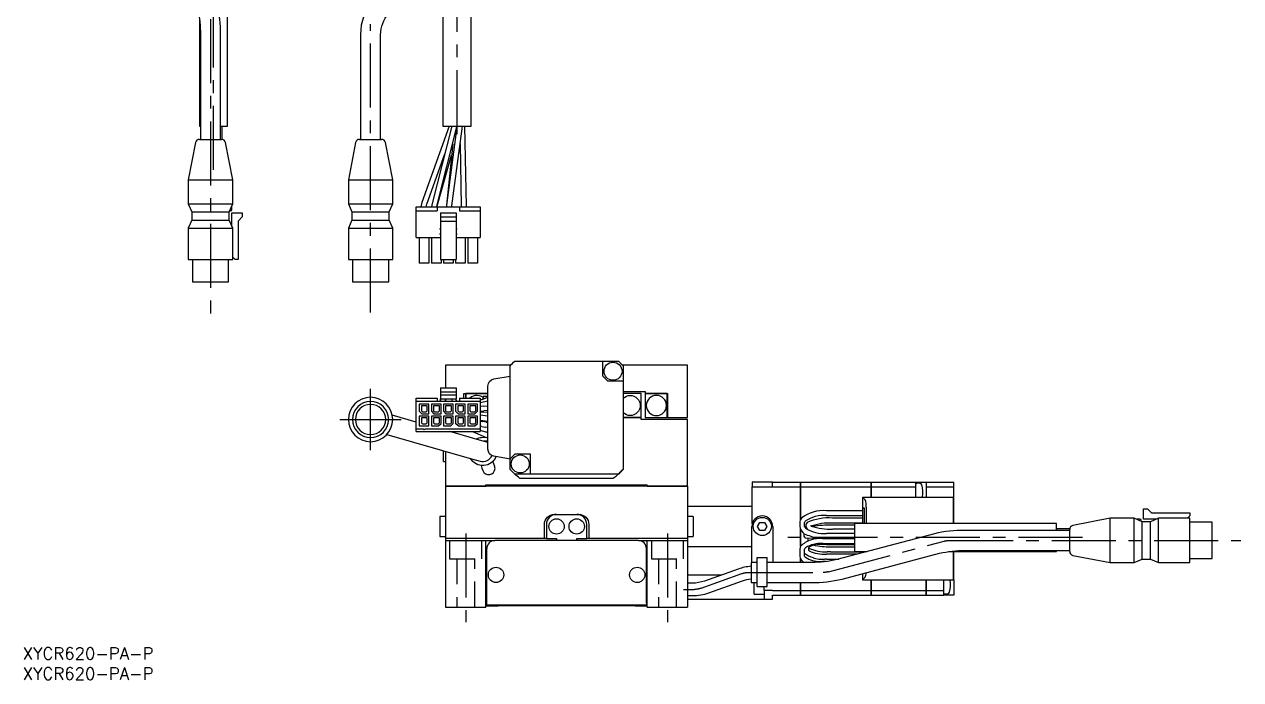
# Model space of a CAD drawing. Extents: x -4 to 604, y -8 to 363.
# Drawn here: x 0.4 to 301.9, y -8 to 154.5 of the extents above; entities that cross this region are included whole.
import ezdxf

# ---------------------------------------------------------------- set-up
doc = ezdxf.new("R2010")
doc.units = 0
doc.header["$LTSCALE"] = 0.5
doc.linetypes.add('CENTER', pattern=[50.8, 31.75, -6.35, 6.35, -6.35])
doc.linetypes.add('DASHED', pattern=[19.05, 12.7, -6.35])
for name, color, linetype in [('MSM_CENTER', 1, 'CENTER'), ('MSM_CONTINUOUS', 7, 'CONTINUOUS'), ('MSM_DASHED', 4, 'DASHED'), ('MSM_PART_NUMBER', 7, 'CONTINUOUS')]:
    doc.layers.add(name, color=color, linetype=linetype)
doc.styles.get("Standard").update_dxf_attribs({"font": 'txt.shx', "height": 3, "bigfont": 'bigfont.shx'})

msp = doc.modelspace()

# ---------------------------------------------------------------- linework, layer by layer
at = {"layer": 'MSM_CENTER'}
for p, q in [((47.27, 118.45), (47.27, 195.53)), ((107.65, 127.31), (107.65, 181.31)), ((86.2, 48.93), (86.2, 64.13)), ((78.6, 56.53), (93.8, 56.53)), ((109.8, 28.26), (109.8, 6.23)), ((159.8, 28.26), (159.8, 6.23)), ((262.65, 27.27), (189.15, 27.27))]:
    msp.add_line(p, q, dxfattribs=at)
at = {"layer": 'MSM_CENTER', "extrusion": (0, 0, -1)}
for p, q in [((46.53, 155.86), (46.53, 81.84)), ((86.2, 83.07), (86.2, 154.54)), ((199.68, 18.77), (228.37, 26.37)), ((229.65, 26.53), (301.88, 26.53)), ((168.12, 14.68), (178.23, 18.31)), ((179.92, 18.6), (198.4, 18.6)), ((163.76, 14.39), (166.43, 14.39))]:
    msp.add_line(p, q, dxfattribs=at)
for centre, start, end in [((-229.65, 21.53), 75.1639, 90), ((-179.92, 13.6), 70.2721, 90), ((-198.4, 23.6), 255.1639, 270), ((-166.43, 19.39), 250.2721, 270)]:
    msp.add_arc(centre, 5, start, end, dxfattribs=at)
at = {"layer": 'MSM_CONTINUOUS'}
for p, q in [((50.77, 129.31), (50.77, 179.31)), ((104.15, 179.31), (104.15, 129.31)), ((111.15, 129.31), (111.15, 179.31)), ((43.77, 156.09), (43.77, 129.31)), ((44.03, 151.97), (44.03, 126.01)), ((49.03, 126.01), (49.03, 151.97)), ((83.7, 151.97), (83.7, 126.01)), ((88.7, 126.01), (88.7, 151.97)), ((43.77, 129.31), (44.03, 129.31)), ((49.03, 129.31), (50.77, 129.31)), ((49.42, 125.99), (49.4, 129.31)), ((105.66, 129.31), (98.93, 110.35)), ((106.33, 129.31), (101.47, 110.07)), ((102.73, 109.75), (107.62, 129.09)), ((104.15, 129.31), (111.15, 129.31)), ((107.62, 129.09), (105.05, 109.72)), ((106.34, 109.55), (108.96, 129.31)), ((107.62, 129.09), (107.66, 129.31)), ((110, 109.48), (109.6, 129.31)), ((42.84, 125.2), (41.03, 116.01)), ((43.82, 126.01), (46.53, 126.01)), ((46.53, 126.01), (49.25, 126.01)), ((52.03, 116.01), (50.23, 125.2)), ((82.51, 125.2), (80.7, 116.01)), ((83.49, 126.01), (88.91, 126.01)), ((91.7, 116.01), (89.9, 125.2)), ((106.56, 124.89), (105.04, 109.72)), ((108.39, 125.01), (108.7, 109.46)), ((100.16, 109.91), (104.58, 122.38)), ((102.77, 109.8), (106.28, 122.12)), ((41.03, 116.01), (46.53, 116.01)), ((41.03, 116.01), (41.03, 110)), ((46.53, 116.01), (52.03, 116.01)), ((52.03, 110), (52.03, 116.01)), ((80.7, 116.01), (91.7, 116.01)), ((80.7, 116.01), (80.7, 110)), ((91.7, 110), (91.7, 116.01)), ((41.03, 110), (46.53, 110)), ((41.03, 110), (41.88, 108)), ((46.53, 110), (52.03, 110)), ((51.18, 108), (52.03, 110)), ((51.81, 109.31), (51.74, 109.31)), ((51.81, 108.59), (51.81, 109.31)), ((80.7, 110), (91.7, 110)), ((80.7, 110), (81.55, 108)), ((90.85, 108), (91.7, 110)), ((97.55, 108.59), (97.55, 109.31)), ((97.55, 109.31), (102.75, 109.31)), ((97.55, 108.29), (97.55, 108.59)), ((98.93, 110.35), (98.67, 109.31)), ((98.93, 110.34), (98.67, 109.3)), ((98.93, 110.35), (98.93, 110.34)), ((99.99, 109.31), (100.16, 109.91)), ((100.15, 109.9), (100.16, 109.91)), ((101.47, 110.07), (101.34, 109.3)), ((102.65, 109.31), (102.73, 109.75)), ((102.66, 109.31), (102.77, 109.8)), ((102.75, 109.31), (102.75, 108.59)), ((102.75, 109.31), (108.21, 109.31)), ((102.75, 108.59), (102.75, 108.29)), ((105.05, 109.72), (105.01, 109.3)), ((105.04, 109.72), (105.01, 109.31)), ((106.31, 109.31), (106.34, 109.55)), ((108.21, 109.31), (108.21, 108.59)), ((108.21, 109.31), (113.4, 109.31)), ((108.21, 108.59), (108.21, 108.29)), ((108.7, 109.46), (108.7, 109.31)), ((110, 109.31), (110, 109.48)), ((110, 109.42), (110, 109.48)), ((110, 109.31), (110, 109.42)), ((113.4, 109.31), (113.4, 108.59)), ((113.4, 108.59), (113.4, 108.29)), ((41.88, 106), (41.03, 104)), ((41.88, 108), (46.53, 108)), ((41.88, 108), (41.88, 106)), ((41.88, 106), (46.53, 106)), ((46.53, 108), (51.18, 108)), ((46.53, 106), (51.18, 106)), ((51.18, 106), (51.18, 108)), ((52.03, 104), (51.18, 106)), ((51.3, 108.29), (51.51, 108.29)), ((51.85, 104.43), (51.85, 107.76)), ((51.85, 107.76), (54.38, 107.76)), ((54.38, 106.76), (53.36, 105.74)), ((53.36, 105.74), (53.36, 96.2)), ((54.38, 107.76), (54.38, 106.76)), ((81.55, 106), (80.7, 104)), ((81.55, 108), (90.85, 108)), ((81.55, 108), (81.55, 106)), ((81.55, 106), (90.85, 106)), ((90.85, 106), (90.85, 108)), ((91.7, 104), (90.85, 106)), ((97.55, 108.29), (102.75, 108.29)), ((97.55, 101.66), (97.55, 108.29)), ((103.55, 107.76), (103.55, 106.76)), ((103.55, 107.76), (107.41, 107.76)), ((103.55, 106.76), (107.41, 106.76)), ((103.55, 106.76), (103.55, 105.74)), ((103.55, 105.74), (107.41, 105.74)), ((103.55, 105.74), (103.55, 96.2)), ((107.41, 107.76), (107.41, 106.76)), ((107.41, 106.76), (107.41, 105.74)), ((107.41, 105.74), (107.41, 96.2)), ((108.21, 108.29), (113.4, 108.29)), ((113.4, 108.29), (113.4, 101.66)), ((41.03, 104), (46.53, 104)), ((41.03, 104), (41.03, 96.21)), ((46.53, 104), (52.03, 104)), ((52.03, 96.21), (52.03, 104)), ((80.7, 104), (91.7, 104)), ((80.7, 104), (80.7, 96.21)), ((91.7, 96.21), (91.7, 104)), ((103.55, 103.76), (103.3, 103.76)), ((103.3, 102.61), (103.55, 102.61)), ((107.66, 103.76), (107.41, 103.76)), ((107.41, 102.61), (107.66, 102.61)), ((97.55, 101.66), (103.55, 101.66)), ((98.28, 101.66), (98.28, 95.31)), ((100.68, 101.66), (100.68, 95.31)), ((101.28, 101.66), (101.28, 95.31)), ((107.41, 101.66), (113.4, 101.66)), ((109.68, 101.66), (109.68, 95.31)), ((110.28, 101.66), (110.28, 95.31)), ((112.68, 101.66), (112.68, 95.31)), ((52.66, 96.2), (52.03, 96.83)), ((41.03, 96.21), (46.53, 96.21)), ((42.03, 96.21), (42.03, 90.71)), ((46.53, 96.21), (52.03, 96.21)), ((51.03, 90.71), (51.03, 96.21)), ((53.36, 96.2), (52.66, 96.2)), ((80.7, 96.21), (91.7, 96.21)), ((81.7, 96.21), (81.7, 90.71)), ((90.7, 90.71), (90.7, 96.21)), ((100.68, 95.31), (98.28, 95.31)), ((103.68, 95.31), (101.28, 95.31)), ((103.55, 96.2), (107.41, 96.2)), ((103.68, 96.2), (103.68, 95.31)), ((104.28, 96.2), (104.28, 95.31)), ((106.68, 95.31), (104.28, 95.31)), ((106.68, 96.2), (106.68, 95.31)), ((107.28, 96.2), (107.28, 95.31)), ((109.68, 95.31), (107.28, 95.31)), ((112.68, 95.31), (110.28, 95.31)), ((42.03, 90.71), (46.53, 90.71)), ((46.53, 90.71), (51.03, 90.71)), ((81.7, 90.71), (90.7, 90.71)), ((104.8, 70), (104.8, 64.38)), ((120.95, 70), (104.8, 70)), ((120.8, 46.75), (120.8, 69.85)), ((121.96, 71), (143.8, 71)), ((143.8, 67.25), (143.8, 71)), ((143.8, 71), (147.65, 71)), ((164.8, 70), (148.66, 70)), ((148.8, 69.85), (148.8, 66)), ((164.8, 57), (164.8, 70)), ((116.79, 66.59), (120.8, 67.3)), ((103.55, 64.38), (107.41, 64.38)), ((103.55, 64.38), (103.55, 63.36)), ((103.55, 63.36), (107.41, 63.36)), ((103.55, 63.36), (103.55, 62.66)), ((107.41, 64.38), (107.41, 63.36)), ((107.41, 63.36), (107.41, 62.66)), ((115.3, 49.18), (115.3, 64.82)), ((148.8, 66), (145.05, 66)), ((148.8, 66), (148.8, 44.15)), ((148.8, 63.5), (154.3, 63.5)), ((154.3, 63.5), (154.3, 63)), ((97.55, 61.81), (102.75, 61.81)), ((97.55, 61.51), (97.55, 61.81)), ((97.55, 61.1), (97.55, 61.51)), ((97.55, 54.24), (97.55, 61.1)), ((97.55, 61.1), (113.4, 61.1)), ((98.28, 60.37), (98.28, 58.57)), ((100.68, 60.37), (98.28, 60.37)), ((100.68, 57.97), (100.68, 60.37)), ((101.28, 60.37), (101.28, 58.57)), ((103.68, 60.37), (101.28, 60.37)), ((102.75, 61.81), (102.75, 61.51)), ((102.75, 61.51), (102.75, 61.1)), ((103.55, 62.66), (107.41, 62.66)), ((103.55, 62.66), (103.55, 61.66)), ((103.55, 61.66), (107.41, 61.66)), ((103.55, 61.38), (103.55, 61.66)), ((103.55, 61.38), (103.55, 61.35)), ((103.68, 57.97), (103.68, 60.37)), ((104.28, 60.37), (104.28, 58.57)), ((106.68, 60.37), (104.28, 60.37)), ((104.66, 61.66), (104.66, 61.38)), ((104.66, 61.38), (104.66, 61.1)), ((104.8, 61.66), (104.8, 61.1)), ((106.31, 61.66), (106.31, 61.38)), ((106.31, 61.38), (106.31, 61.1)), ((106.68, 57.97), (106.68, 60.37)), ((107.28, 60.37), (107.28, 58.57)), ((109.68, 60.37), (107.28, 60.37)), ((107.41, 62.66), (107.41, 61.66)), ((107.41, 61.38), (107.41, 61.66)), ((107.41, 61.38), (107.41, 61.35)), ((108.21, 61.81), (113.4, 61.81)), ((108.21, 61.81), (108.21, 61.51)), ((108.21, 61.51), (108.21, 61.1)), ((109.3, 63), (115.3, 63)), ((109.3, 61.81), (109.3, 63)), ((109.68, 57.97), (109.68, 60.37)), ((109.85, 62.95), (109.8, 63)), ((109.8, 61.81), (109.8, 63)), ((115.3, 62.95), (109.85, 62.95)), ((109.85, 62.95), (109.85, 61.81)), ((110.28, 60.37), (110.28, 57.97)), ((112.68, 60.37), (110.28, 60.37)), ((112.68, 58.57), (112.68, 60.37)), ((113.4, 61.81), (113.4, 61.51)), ((113.4, 61.51), (113.4, 61.1)), ((113.89, 61.51), (113.4, 61.3)), ((113.4, 60.75), (115.3, 61.17)), ((113.4, 61.1), (113.4, 54.24)), ((113.89, 61.51), (115.3, 62.1)), ((114.1, 61.59), (114.1, 62.25)), ((115.3, 62.25), (114.1, 62.25)), ((153.3, 63), (148.8, 63)), ((153.3, 57.05), (153.3, 63)), ((154.3, 63), (159.8, 63)), ((154.3, 62.95), (154.3, 63)), ((159.75, 62.95), (154.3, 62.95)), ((154.3, 62.95), (154.3, 57)), ((159.75, 62.95), (159.8, 63)), ((159.75, 57), (159.75, 62.95)), ((159.8, 63), (159.8, 57)), ((97.55, 55.9), (91.6, 57.59)), ((98.28, 58.57), (98.88, 57.97)), ((98.28, 57.37), (98.28, 54.97)), ((100.68, 57.37), (98.28, 57.37)), ((98.8, 59.92), (98.8, 58.67)), ((100.27, 59.92), (98.8, 59.92)), ((98.8, 58.67), (99.05, 58.42)), ((98.88, 57.97), (100.68, 57.97)), ((99.05, 58.42), (100.02, 58.42)), ((100.02, 58.42), (100.27, 58.67)), ((100.27, 58.67), (100.27, 59.92)), ((100.68, 54.97), (100.68, 57.37)), ((101.28, 58.57), (101.88, 57.97)), ((101.28, 57.37), (101.28, 54.97)), ((103.68, 57.37), (101.28, 57.37)), ((101.8, 59.92), (101.8, 58.67)), ((103.27, 59.92), (101.8, 59.92)), ((101.8, 58.67), (102.05, 58.42)), ((101.88, 57.97), (103.68, 57.97)), ((102.05, 58.42), (103.02, 58.42)), ((103.02, 58.42), (103.27, 58.67)), ((103.27, 58.67), (103.27, 59.92)), ((103.68, 55.57), (103.68, 57.37)), ((104.28, 58.57), (104.88, 57.97)), ((104.28, 57.37), (104.28, 54.97)), ((106.68, 57.37), (104.28, 57.37)), ((104.8, 59.92), (104.8, 58.67)), ((106.27, 59.92), (104.8, 59.92)), ((104.8, 58.67), (105.05, 58.42)), ((104.88, 57.97), (106.68, 57.97)), ((105.05, 58.42), (106.02, 58.42)), ((106.02, 58.42), (106.27, 58.67)), ((106.27, 58.67), (106.27, 59.92)), ((106.68, 55.57), (106.68, 57.37)), ((107.28, 58.57), (107.88, 57.97)), ((107.28, 57.37), (107.28, 55.57)), ((109.68, 57.37), (107.28, 57.37)), ((107.8, 59.92), (107.8, 58.67)), ((109.27, 59.92), (107.8, 59.92)), ((107.8, 58.67), (108.05, 58.42)), ((107.88, 57.97), (109.68, 57.97)), ((108.05, 58.42), (109.02, 58.42)), ((109.02, 58.42), (109.27, 58.67)), ((109.27, 58.67), (109.27, 59.92)), ((109.68, 54.97), (109.68, 57.37)), ((110.28, 57.97), (112.08, 57.97)), ((110.28, 57.37), (110.28, 54.97)), ((112.68, 57.37), (110.28, 57.37)), ((110.8, 59.92), (110.8, 58.67)), ((112.27, 59.92), (110.8, 59.92)), ((110.8, 58.67), (111.05, 58.42)), ((111.05, 58.42), (112.02, 58.42)), ((112.02, 58.42), (112.27, 58.67)), ((112.68, 58.57), (112.08, 57.97)), ((112.27, 58.67), (112.27, 59.92)), ((112.68, 55.57), (112.68, 57.37)), ((114.18, 59.84), (113.4, 59.78)), ((113.4, 58.57), (114.28, 58.65)), ((114.14, 58.39), (113.4, 58.37)), ((115.3, 57.34), (113.4, 57.61)), ((114.1, 58.38), (114.1, 58.63)), ((114.14, 58.39), (115.3, 58.41)), ((114.18, 59.84), (115.28, 59.94)), ((115.3, 58.73), (114.28, 58.65)), ((98.28, 54.97), (100.68, 54.97)), ((98.8, 56.92), (98.8, 55.67)), ((100.27, 56.92), (98.8, 56.92)), ((98.8, 55.67), (99.05, 55.42)), ((99.05, 55.42), (100.02, 55.42)), ((100.02, 55.42), (100.27, 55.67)), ((100.27, 55.67), (100.27, 56.92)), ((101.28, 54.97), (103.08, 54.97)), ((101.8, 56.92), (101.8, 55.67)), ((103.27, 56.92), (101.8, 56.92)), ((101.8, 55.67), (102.05, 55.42)), ((102.05, 55.42), (103.02, 55.42)), ((103.02, 55.42), (103.27, 55.67)), ((103.08, 54.97), (103.68, 55.57)), ((103.27, 55.67), (103.27, 56.92)), ((104.28, 54.97), (106.08, 54.97)), ((104.8, 56.92), (104.8, 55.67)), ((106.27, 56.92), (104.8, 56.92)), ((104.8, 55.67), (105.05, 55.42)), ((105.05, 55.42), (106.02, 55.42)), ((106.02, 55.42), (106.27, 55.67)), ((106.08, 54.97), (106.68, 55.57)), ((106.27, 55.67), (106.27, 56.92)), ((107.88, 54.97), (107.28, 55.57)), ((107.8, 56.92), (107.8, 55.67)), ((109.27, 56.92), (107.8, 56.92)), ((107.8, 55.67), (108.05, 55.42)), ((107.88, 54.97), (109.68, 54.97)), ((108.05, 55.42), (109.02, 55.42)), ((109.02, 55.42), (109.27, 55.67)), ((109.27, 55.67), (109.27, 56.92)), ((110.28, 54.97), (112.08, 54.97)), ((110.8, 56.92), (110.8, 55.67)), ((112.27, 56.92), (110.8, 56.92)), ((110.8, 55.67), (111.05, 55.42)), ((111.05, 55.42), (112.02, 55.42)), ((112.02, 55.42), (112.27, 55.67)), ((112.08, 54.97), (112.68, 55.57)), ((112.27, 55.67), (112.27, 56.92)), ((113.4, 56.4), (115.3, 56.12)), ((113.4, 56.11), (113.98, 56)), ((113.75, 54.82), (113.4, 54.89)), ((113.75, 54.82), (114.63, 54.65)), ((114.85, 55.83), (113.98, 56)), ((115.33, 54.52), (114.63, 54.65)), ((114.85, 55.83), (115.3, 55.74)), ((148.8, 57.05), (153.3, 57.05)), ((153.3, 57), (148.8, 57)), ((153.3, 57.05), (153.3, 57)), ((153.3, 56.5), (153.3, 57)), ((164.8, 56.5), (153.3, 56.5)), ((154.3, 57), (159.75, 57)), ((159.8, 57), (159.75, 57)), ((159.8, 57), (164.8, 57)), ((164.8, 40), (164.8, 56.5)), ((90.23, 52.79), (110.65, 46.97)), ((97.55, 54.24), (99.33, 54.24)), ((97.55, 53.83), (97.55, 54.24)), ((97.55, 53.53), (97.55, 53.83)), ((97.55, 53.53), (113.4, 53.53)), ((99.33, 54.14), (99.33, 54.24)), ((99.63, 54.24), (113.4, 54.24)), ((99.63, 54.24), (99.63, 54.14)), ((112.02, 51.77), (105.85, 53.53)), ((111.45, 53.53), (114.82, 52.1)), ((114.72, 51), (112.02, 51.77)), ((113.4, 54.24), (113.4, 53.83)), ((113.4, 53.88), (114.71, 53.46)), ((113.4, 53.83), (113.4, 53.53)), ((113.73, 52.09), (114.66, 52.17)), ((115.28, 53.21), (114.67, 53.47)), ((115.3, 53.27), (114.71, 53.46)), ((115.3, 51.9), (114.82, 52.1)), ((104.3, 48), (104.3, 48.77)), ((104.8, 48.63), (104.8, 40)), ((115.3, 51.22), (114.27, 51.13)), ((104.3, 46.1), (104.3, 48)), ((104.3, 46.1), (104.8, 46.1)), ((110.65, 46.97), (113.35, 46.2)), ((116.75, 45.51), (116.53, 46.15)), ((116.97, 44.9), (116.75, 45.51)), ((120.8, 46.7), (116.79, 47.41)), ((120.8, 46.75), (120.8, 46.7)), ((120.8, 44.15), (120.8, 46.7)), ((122.05, 48), (125.8, 48)), ((125.8, 48), (125.8, 43)), ((113.6, 45.13), (113.82, 44.49)), ((113.82, 44.49), (114.04, 43.88)), ((125.8, 43), (121.96, 43)), ((147.65, 43), (125.8, 43)), ((104.8, 40), (114.8, 40)), ((104.8, 40), (104.8, 27)), ((114.8, 40), (104.8, 40)), ((114.8, 40), (114.8, 40.3)), ((114.8, 40.3), (154.8, 40.3)), ((154.8, 40), (114.8, 40)), ((123.14, 42), (146.46, 42)), ((154.8, 40), (154.8, 40.3)), ((154.8, 40), (164.8, 40)), ((164.8, 40), (154.8, 40)), ((164.8, 40), (164.8, 27)), ((180.8, 41), (180.8, 39.85)), ((185.8, 41), (180.8, 41)), ((180.8, 30.71), (180.8, 39.85)), ((180.8, 39.85), (185.8, 39.85)), ((185.8, 41), (192.79, 41)), ((185.8, 39.85), (185.8, 41)), ((185.8, 39.85), (185.8, 39.85)), ((185.8, 39.85), (192.79, 39.85)), ((192.79, 39.85), (192.79, 41)), ((192.8, 40.99), (192.79, 40.99)), ((192.8, 39.85), (192.79, 39.85)), ((192.79, 31.71), (192.79, 39.85)), ((192.8, 41), (210.29, 41)), ((192.8, 41), (192.8, 39.85)), ((192.8, 39.85), (210.29, 39.85)), ((192.8, 39.85), (192.8, 31.73)), ((210.29, 39.85), (210.29, 41)), ((210.3, 40.99), (210.29, 40.99)), ((210.29, 37.3), (210.29, 39.85)), ((210.3, 39.85), (210.29, 39.85)), ((210.3, 41), (221.4, 41)), ((210.3, 41), (210.3, 39.85)), ((210.3, 39.85), (221.4, 39.85)), ((210.3, 39.85), (210.3, 37.3)), ((221.4, 39.85), (221.4, 41)), ((221.4, 41), (223.9, 41)), ((221.4, 37.3), (221.4, 39.85)), ((222.39, 40.66), (221.62, 40.73)), ((223.91, 41), (230.8, 41)), ((223.91, 41), (223.91, 39.85)), ((223.91, 39.85), (230.8, 39.85)), ((223.91, 39.85), (223.91, 37.3)), ((230.8, 39.85), (230.8, 41)), ((230.8, 30.77), (230.8, 39.85)), ((208.2, 37.19), (208.2, 37.3)), ((208.2, 37.3), (210.29, 37.3)), ((208.2, 34.6), (208.2, 37.19)), ((208.2, 37.19), (208.8, 36.59)), ((210.29, 37.3), (210.3, 37.3)), ((210.3, 37.3), (221.4, 37.3)), ((221.4, 37.3), (223.91, 37.3)), ((223.91, 37.3), (230.7, 37.3)), ((230.7, 36.59), (230.7, 37.3)), ((230.7, 34.82), (230.7, 36.59)), ((164.8, 35), (180.8, 35)), ((208.2, 33.9), (199.2, 33.9)), ((208.2, 34.6), (208.59, 34.6)), ((208.2, 30.77), (208.2, 34.6)), ((208.59, 34.6), (208.59, 30.77)), ((209.07, 34.82), (209.07, 30.77)), ((230.7, 30.77), (230.7, 34.82)), ((277.75, 31.85), (277.75, 34.38)), ((277.75, 34.38), (278.75, 34.38)), ((278.75, 34.38), (279.77, 33.36)), ((279.77, 33.36), (289.31, 33.36)), ((289.31, 33.36), (289.31, 32.66)), ((103.4, 32.5), (103.4, 30)), ((104.8, 32.5), (103.4, 32.5)), ((129.3, 27), (129.3, 30.5)), ((129.8, 30.5), (129.8, 27)), ((131.8, 33), (137.8, 33)), ((139.8, 27), (139.8, 30.5)), ((140.3, 30.5), (140.3, 27)), ((166.2, 32.5), (164.8, 32.5)), ((166.2, 32.5), (166.2, 30)), ((182.15, 30), (182.72, 31)), ((182.72, 31), (183.88, 31)), ((183.88, 31), (184.46, 30)), ((192.6, 30.95), (192.6, 30)), ((193.8, 29.98), (193.8, 30.95)), ((199.2, 32.7), (208.2, 32.7)), ((206.2, 30.3), (200.66, 30.3)), ((208.2, 32.1), (200.68, 32.1)), ((200.68, 30.9), (208.2, 30.9)), ((206.2, 23.77), (206.2, 30.77)), ((256.2, 30.77), (206.2, 30.77)), ((256.2, 29.03), (256.2, 30.77)), ((269.5, 32.03), (260.31, 30.23)), ((269.5, 26.53), (269.5, 32.03)), ((275.5, 32.03), (269.5, 32.03)), ((275.5, 26.53), (275.5, 32.03)), ((277.5, 31.18), (275.5, 32.03)), ((276.92, 31.81), (276.2, 31.81)), ((276.2, 31.81), (276.2, 31.74)), ((277.22, 31.3), (277.22, 31.51)), ((277.5, 26.53), (277.5, 31.18)), ((279.5, 31.18), (277.5, 31.18)), ((281.08, 31.85), (277.75, 31.85)), ((281.5, 32.03), (279.5, 31.18)), ((279.5, 26.53), (279.5, 31.18)), ((281.5, 26.53), (281.5, 32.03)), ((289.3, 32.03), (281.5, 32.03)), ((289.31, 32.66), (288.68, 32.03)), ((289.3, 26.53), (289.3, 32.03)), ((294.8, 31.03), (289.3, 31.03)), ((294.8, 26.53), (294.8, 31.03)), ((103.4, 30), (103.4, 27.5)), ((103.4, 27.5), (104.8, 27.5)), ((164.8, 27.5), (166.2, 27.5)), ((166.2, 30), (166.2, 27.5)), ((180.7, 21.1), (180.7, 30)), ((182.72, 29), (182.15, 30)), ((183.88, 29), (182.72, 29)), ((184.46, 30), (183.88, 29)), ((185.9, 30), (185.9, 21.1)), ((192.79, 25.1), (192.79, 29.35)), ((192.8, 29.32), (192.8, 25.12)), ((193.64, 27.99), (193.6, 27.79)), ((193.6, 27.79), (193.6, 27.76)), ((193.6, 27.79), (193.6, 27.79)), ((193.6, 27.76), (193.6, 27.75)), ((193.76, 28.17), (193.64, 27.99)), ((194.12, 29.96), (194.14, 29.92)), ((194.14, 29.92), (194.21, 29.72)), ((194.17, 27.15), (199.2, 27.05)), ((194.6, 27.15), (194.6, 27.08)), ((206.2, 28.25), (199.2, 28.25)), ((206.2, 29.35), (200.76, 29.35)), ((225.96, 28.18), (201.82, 21.79)), ((259.5, 29.03), (233.54, 29.03)), ((259.52, 29.42), (256.2, 29.4)), ((259.5, 26.53), (259.5, 29.25)), ((129.3, 27), (104.8, 27)), ((104.8, 27), (104.8, 26.5)), ((104.8, 26.5), (104.8, 10)), ((104.8, 26.5), (114.8, 26.5)), ((114.8, 10), (114.8, 26.5)), ((114.8, 26.5), (117, 26.5)), ((115, 11), (115, 24.5)), ((152.6, 26.5), (117, 26.5)), ((129.8, 27), (129.3, 27)), ((129.8, 27), (132.3, 27)), ((132.3, 27), (132.3, 26.5)), ((137.3, 26.5), (137.3, 27)), ((137.3, 27), (139.8, 27)), ((140.3, 27), (139.8, 27)), ((164.8, 27), (140.3, 27)), ((152.6, 26.5), (154.8, 26.5)), ((154.6, 11), (154.6, 24.5)), ((154.8, 10), (154.8, 26.5)), ((154.8, 26.5), (164.8, 26.5)), ((164.8, 27), (164.8, 26.5)), ((164.8, 26.5), (164.8, 10)), ((164.8, 25), (180.7, 25)), ((192.6, 24.4), (192.6, 22.65)), ((193.8, 22.65), (193.8, 24.4)), ((194.6, 27.08), (194.6, 26.67)), ((194.6, 26.67), (194.6, 26.64)), ((194.6, 26.64), (194.66, 26.39)), ((194.8, 24.06), (194.8, 24.79)), ((196.92, 25.58), (199.2, 25.5)), ((206.2, 26.95), (198.2, 26.95)), ((198.2, 25.75), (206.2, 25.75)), ((199.2, 27.05), (206.2, 27.05)), ((199.2, 25.5), (206.2, 25.5)), ((206.2, 24.9), (200.2, 24.9)), ((259.5, 23.82), (259.5, 26.53)), ((269.5, 21.03), (269.5, 26.53)), ((275.5, 21.03), (275.5, 26.53)), ((277.5, 21.88), (277.5, 26.53)), ((279.5, 21.88), (279.5, 26.53)), ((281.5, 21.03), (281.5, 26.53)), ((289.3, 21.03), (289.3, 26.53)), ((294.8, 22.03), (294.8, 26.53)), ((182.05, 22.34), (184.55, 22.34)), ((182.05, 22.09), (182.05, 22.34)), ((182.05, 15.1), (182.05, 22.09)), ((184.55, 22.09), (184.55, 22.34)), ((184.55, 15.1), (184.55, 22.09)), ((192.79, 21.1), (192.79, 21.96)), ((192.8, 21.94), (192.8, 21.1)), ((199.11, 21.3), (198.2, 21.3)), ((206.78, 23.1), (199.2, 23.1)), ((199.2, 21.9), (202.25, 21.9)), ((200.2, 23.7), (208.2, 23.7)), ((203.1, 16.95), (227.24, 23.35)), ((206.2, 23.77), (209.3, 23.77)), ((208.2, 23.48), (208.2, 23.77)), ((208.59, 23.77), (208.59, 23.58)), ((209.07, 23.77), (209.07, 23.71)), ((229.42, 23.77), (256.2, 23.77)), ((230.7, 19.18), (230.7, 23.77)), ((230.8, 16.75), (230.8, 23.77)), ((233.54, 24.03), (259.5, 24.03)), ((256.2, 23.77), (256.2, 24.03)), ((260.31, 22.84), (269.5, 21.03)), ((275.5, 21.03), (277.5, 21.88)), ((277.5, 21.88), (279.5, 21.88)), ((279.5, 21.88), (281.5, 21.03)), ((289.3, 22.03), (294.8, 22.03)), ((177.31, 19.44), (168.99, 16.46)), ((180.55, 21.1), (180.55, 16.1)), ((182.05, 21.1), (180.55, 21.1)), ((195.51, 21.1), (184.55, 21.1)), ((208.2, 16.81), (208.2, 18.31)), ((230.7, 17.41), (230.7, 19.18)), ((269.5, 21.03), (275.5, 21.03)), ((281.5, 21.03), (289.3, 21.03)), ((164.8, 18), (173.29, 18)), ((165.97, 15.94), (164.8, 15.94)), ((170.04, 13.54), (178.36, 16.53)), ((180.55, 16.1), (182.05, 16.1)), ((181.3, 13.25), (181.3, 16.08)), ((182.05, 15.1), (184.55, 15.1)), ((183.8, 14.15), (183.8, 15.1)), ((184.55, 16.1), (195.51, 16.1)), ((192.79, 14.15), (192.79, 16.1)), ((192.8, 16.1), (192.8, 14.15)), ((208.8, 17.41), (208.2, 16.81)), ((208.2, 16.7), (208.2, 16.81)), ((210.29, 16.7), (208.2, 16.7)), ((210.29, 16.7), (210.3, 16.7)), ((210.29, 14.15), (210.29, 16.7)), ((223.91, 16.7), (210.3, 16.7)), ((210.3, 16.7), (210.3, 14.15)), ((223.9, 14.15), (223.9, 16.7)), ((228.3, 16.7), (223.91, 16.7)), ((223.91, 16.7), (223.91, 14.15)), ((230.7, 16.7), (228.3, 16.7)), ((228.3, 14.15), (228.3, 16.7)), ((230.7, 16.7), (230.7, 17.41)), ((230.7, 16.75), (230.8, 16.75)), ((230.8, 16.75), (230.8, 13)), ((164.8, 12.84), (165.97, 12.84)), ((181.3, 13.25), (183.8, 13.25)), ((183.8, 14.15), (183.8, 12)), ((185.8, 14.15), (183.8, 14.15)), ((185.8, 14.15), (192.79, 14.15)), ((185.8, 12), (185.8, 13)), ((185.8, 13), (192.79, 13)), ((192.8, 14.16), (192.79, 14.16)), ((192.79, 13), (192.79, 14.15)), ((192.8, 13.01), (192.79, 13.01)), ((192.8, 14.15), (210.29, 14.15)), ((192.8, 14.15), (192.8, 13)), ((192.8, 13), (210.29, 13)), ((210.3, 14.16), (210.29, 14.16)), ((210.29, 13), (210.29, 14.15)), ((210.3, 13.01), (210.29, 13.01)), ((210.3, 14.15), (223.9, 14.15)), ((210.3, 14.15), (210.3, 13)), ((210.3, 13), (223.9, 13)), ((223.9, 13), (223.9, 14.15)), ((223.91, 14.15), (228.3, 14.15)), ((223.91, 14.15), (223.91, 13)), ((223.91, 13), (228.3, 13)), ((228.3, 13), (228.3, 14.15)), ((230.8, 13), (228.3, 13)), ((228.51, 13.27), (229.28, 13.34)), ((104.8, 10), (114.8, 10)), ((115, 11.5), (114.8, 11.5)), ((114.8, 10.3), (117.8, 10.3)), ((115, 10.5), (115, 11)), ((154.6, 10.5), (115, 10.5)), ((151.8, 10.3), (117.8, 10.3)), ((151.8, 10.3), (154.8, 10.3)), ((154.8, 11.5), (154.6, 11.5)), ((154.6, 11), (154.6, 10.5)), ((154.8, 10), (164.8, 10)), ((164.8, 12), (183.8, 12)), ((183.8, 12), (185.8, 12))]:
    msp.add_line(p, q, dxfattribs=at)
for centre, radius in [((146.3, 68.5), 2.23), ((123.3, 45.5), 2.23), ((132.3, 30), 1.9), ((137.3, 30), 1.9), ((183.3, 30), 2.25), ((117.3, 18), 1.9), ((152.3, 18), 1.9)]:
    msp.add_circle(centre, radius, dxfattribs=at)
at = {"layer": 'MSM_CONTINUOUS', "extrusion": (0, 0, -1)}
for centre, radius in [((-86.2, 56.53), 5.5), ((-86.2, 56.53), 4.5), ((-157.05, 60), 2.5), ((-86.2, 56.53), 3.75)]:
    msp.add_circle(centre, radius, dxfattribs=at)
at = {"layer": 'MSM_CONTINUOUS'}
for centre, radius, start, end in [((96.42, 151.99), 12.72, 137.3105, 180.1252), ((17.93, 152.31), 31.1, 359.3641, 13.4668), ((43.82, 125.01), 1, 90, 168.8813), ((49.25, 125.01), 1, 11.1187, 90), ((83.49, 125.01), 1, 90, 168.8813), ((88.91, 125.01), 1, 11.1187, 90), ((51.51, 108.59), 0.3, 270, 0), ((112.55, 60), 2.5, 43.1674, 133.5589), ((114.03, 48.6), 2.5, 59.4613, 74.0889), ((114.03, 48.6), 2.5, 254.0889, 335.5449), ((115.5, 44.39), 1.55, 199.2361, 360), ((115.5, 44.39), 1.55, 360, 19.2361), ((221.6, 40.53), 0.2, 85, 180), ((222.34, 40.17), 0.5, 17.6292, 85), ((217.1, 38.5), 6, 348.463, 17.6292), ((204.56, 35.06), 4.51, 356.9565, 19.8759), ((198.44, 25.19), 8.74, 85.0197, 128.3235), ((132.3, 30.5), 2.5, 90, 180), ((137.3, 30.5), 2.5, 0, 90), ((183.3, 30), 2.6, 0, 180), ((194.32, 30.92), 1.72, 139.0024, 178.8954), ((194.42, 30.88), 0.622, 138.9031, 173.0608), ((198.45, 25.01), 7.72, 84.4381, 125.6687), ((195.04, 30.22), 0.952, 127.6627, 195.9064), ((199.76, 19.4), 12.73, 85.8454, 114.6186), ((195.49, 30.32), 0.227, 178.0963, 248.0968), ((199.92, 3.44), 26.87, 88.4238, 98.8681), ((260.5, 29.25), 1, 101.1187, 180), ((276.92, 31.51), 0.3, 0, 90), ((195.32, 30.44), 2.75, 189.2724, 261.0568), ((194.22, 27.77), 0.618, 177.5061, 265.2663), ((194.67, 30.2), 0.9, 194.2205, 230.898), ((198.62, 36.88), 8.65, 238.5524, 273.8561), ((195.25, 30.13), 1.12, 201.2205, 232.6701), ((198.99, 39.9), 12.85, 251.3945, 266.9734), ((200.03, 43.36), 14.03, 250.7603, 272.8943), ((233.2, -2.07), 31.1, 89.3641, 103.4668), ((117, 24.5), 2, 90, 180), ((152.6, 24.5), 2, 0, 90), ((194.05, 24.38), 1.45, 149.8457, 179.5942), ((197.51, 20.22), 6.79, 109.0911, 133.9635), ((194.27, 24.32), 0.476, 123.7324, 171.3862), ((197.73, 18.64), 7.13, 86.162, 121.4402), ((195.34, 24.38), 0.682, 120.3852, 142.6774), ((195.01, 24.79), 0.212, 179.8456, 230.8443), ((199.36, 34.63), 10.96, 245.8666, 270), ((198.73, 16.62), 9.14, 92.7479, 114.0632), ((197.42, 20.37), 6.62, 83.254, 108.7695), ((194.47, 22.79), 1.87, 184.0282, 244.4276), ((198.18, 28.98), 7.1, 231.8895, 251.0353), ((194.23, 22.73), 0.432, 189.4337, 236.7039), ((197.69, 28.14), 6.86, 237.356, 269.3359), ((195.32, 24.46), 0.659, 218.1638, 228.123), ((198.8, 32.25), 9.16, 244.6752, 272.5141), ((198.25, 28.95), 7.1, 250.436, 274.1258), ((197.69, 28.14), 6.86, 269.3359, 274.2662), ((199.13, 19.58), 2.32, 88.1818, 98.9905), ((201.53, -21.93), 45.65, 91.666, 92.719), ((260.5, 23.82), 1, 180, 258.8813), ((181.38, 8.09), 12.05, 93.7978, 109.7019), ((204.56, 18.94), 4.51, 340.1241, 354.7824), ((195.86, 47.2), 31.1, 269.3641, 283.4668), ((223.99, 15.5), 6, 342.3708, 11.537), ((165.97, 24.91), 12.07, 269.974, 289.6941), ((228.49, 13.47), 0.2, 198.1949, 275), ((229.23, 13.83), 0.5, 275, 342.3708)]:
    msp.add_arc(centre, radius, start, end, dxfattribs=at)
at = {"layer": 'MSM_CONTINUOUS', "extrusion": (0, 0, -1)}
for centre, radius, start, end in [((-17.98, 152.32), 26.06, 166.7941, 180.7829), ((-96.41, 151.99), 7.71, 359.779, 42.5682), ((-134.8, 57), 19, 42.5374, 47.4626), ((-134.8, 57), 19, 132.5374, 137.4636), ((-117.1, 64.82), 1.8, 0, 80), ((-157.85, 80.05), 19, 312.3336, 317.6664), ((-103.3, 61.35), 0.25, 180, 270), ((-107.66, 61.35), 0.25, 270, 0), ((-150.55, 60), 2.5, 45.573, 314.427), ((-99.48, 54.14), 0.15, 180, 0), ((-114.03, 48.6), 3.5, 61.4958, 85), ((-117.1, 49.18), 1.8, 280, 0), ((-114.03, 48.6), 3.5, 201.4615, 330.3264), ((-134.85, 33.95), 19, 42.3336, 47.6664), ((-134.8, 57), 19, 312.5364, 317.4626), ((-134.8, 57), 19, 307.8636, 312.5369), ((-134.8, 57), 19, 225.5884, 232.1364), ((-134.8, 57), 19, 222.5364, 227.4636), ((-134.8, 57), 19, 222.5369, 225.5884), ((-131.8, 30.5), 2.5, 0, 90), ((-137.8, 30.5), 2.5, 90, 180), ((-199.91, 17.14), 13.78, 70.6751, 93.2092), ((-199.77, 40.69), 15.8, 268.4424, 283.7692), ((-195.87, 47.15), 26.06, 256.7941, 270.7829), ((-233.19, -2.02), 26.06, 76.7941, 90.7829), ((-165.97, 24.92), 8.98, 250.3254, 270.0272), ((-181.38, 8.1), 8.95, 70.3059, 84.7174)]:
    msp.add_arc(centre, radius, start, end, dxfattribs=at)
at = {"layer": 'MSM_DASHED'}
for p, q in [((105.8, 26.5), (105.8, 22)), ((113.8, 22), (113.8, 26.5)), ((155.8, 26.5), (155.8, 22)), ((163.8, 22), (163.8, 26.5)), ((105.8, 22), (113.8, 22)), ((107.55, 22), (107.55, 10)), ((112.05, 10), (112.05, 22)), ((155.8, 22), (163.8, 22)), ((157.55, 22), (157.55, 10)), ((162.05, 10), (162.05, 22))]:
    msp.add_line(p, q, dxfattribs=at)

# ---------------------------------------------------------------- texts
at = {"layer": 'MSM_PART_NUMBER'}
for p in [(0, -3), (0, -8)]:
    msp.add_text('XYCR620-PA-P', height=3, dxfattribs=at).set_placement(p)

doc.saveas('drawing.dxf')
